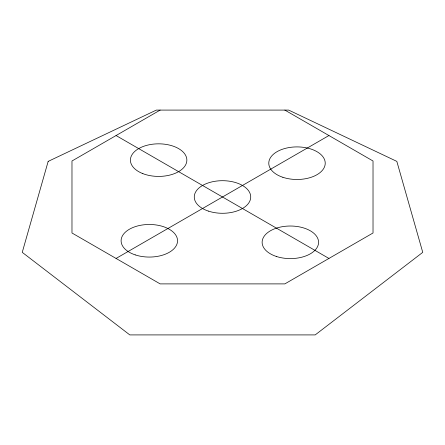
<?xml version="1.0" encoding="UTF-8"?>
<svg xmlns="http://www.w3.org/2000/svg" width="445" height="445" viewBox="0 0 445 445"><rect width="100%" height="100%" fill="white"/><g stroke="black" fill="none" stroke-linecap="round" stroke-linejoin="round"><path stroke-width="0.67" d="M160.15 110.087L71.979 160.995L71.979 232.991L160.15 283.893L284.85 283.893L373.021 232.991L373.021 160.995L284.85 110.087M116.067 258.439L328.933 135.541M116.067 135.541L328.933 258.439M48.166 161.39L22.25 252.348L129.812 334.913L315.188 334.913L422.75 252.348L396.834 161.39L288.655 110.087L156.345 110.087L48.166 161.39M208.388 211.102A28.224 16.293 0 0 0 250.724 196.99A28.224 16.293 0 0 0 208.388 182.878A28.224 16.293 0 0 0 208.388 211.102M142.823 173.617A28.224 16.293 0 0 0 186.789 161.285A28.224 16.293 0 0 0 146.305 145.465A28.224 16.293 0 0 0 142.823 173.617M282.892 177.305A28.224 16.293 0 0 0 325.228 163.193A28.224 16.293 0 0 0 282.892 149.086A28.224 16.293 0 0 0 282.892 177.305M135.213 254.885A28.224 16.293 0 0 0 177.549 240.773A28.224 16.293 0 0 0 135.213 226.666A28.224 16.293 0 0 0 135.213 254.885M276.239 256.42A28.224 16.293 0 0 0 318.576 242.314A28.224 16.293 0 0 0 276.239 228.202A28.224 16.293 0 0 0 276.239 256.42"/></g></svg>
